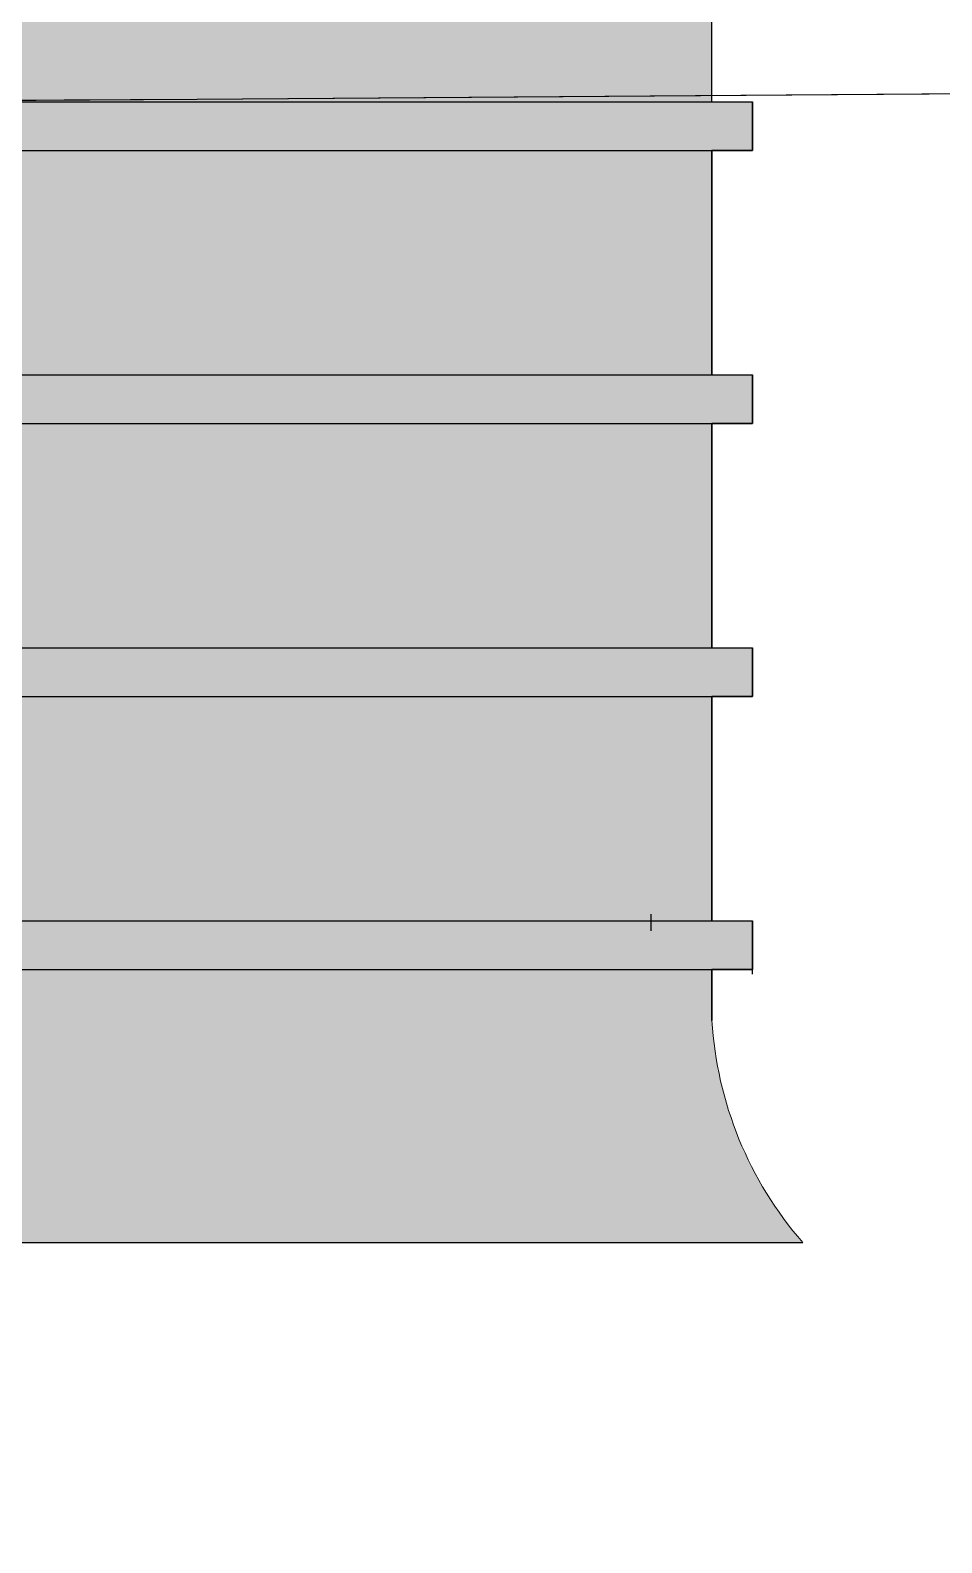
# Model space of a CAD drawing. Header units: metres. Extents: x 668617 to 675126, y 2286318 to 2293677.
# Drawn here: x 668979.78 to 668983.77, y 2287191.65 to 2287198.26 of the extents above; entities that cross this region are included whole.
import ezdxf

# ---------------------------------------------------------------- set-up
doc = ezdxf.new("R2010")
doc.units = ezdxf.units.M
doc.header["$MEASUREMENT"] = 0
for name, color, linetype in [('DMTG-PB-LOTIFICACION', 253, 'Continuous'), ('DMTG-PB-MANZANAS', 251, 'Continuous'), ('TRAFITAMBO PLASTICO', 7, 'Continuous')]:
    doc.layers.add(name, color=color, linetype=linetype)
doc.layers.add('dp_Fondo del tablero', color=7, linetype='Continuous', lineweight=0, true_color=0xf05123)
doc.layers.add('dp_Pictograma y filete', color=7, linetype='Continuous', lineweight=0, true_color=0x000000)

# ---------------------------------------------------------------- blocks, each defined once
blk = doc.blocks.new('tambo_SCT')
at = {"layer": 'dp_Fondo del tablero'}
h = blk.add_hatch(color=256, dxfattribs=at)
h.paths.add_polyline_path([(37.539, 39.891), (37.539, 49.043), (3.174, 49.043), (3.174, 39.891)])
h.paths.add_polyline_path([(38.957, 38.194), (38.957, 39.891), (1.756, 39.891), (1.756, 38.194)])
h.paths.add_polyline_path([(1.756, 30.342), (1.756, 28.646), (38.957, 28.646), (38.957, 30.342)])
h.paths.add_polyline_path([(37.539, 20.794), (37.539, 28.646), (3.174, 28.646), (3.174, 20.794)])
h.paths.add_polyline_path([(38.957, 19.097), (38.957, 20.794), (1.756, 20.794), (1.756, 19.097)])
h.paths.add_polyline_path([(1.756, 11.245), (1.756, 9.549), (38.957, 9.549), (38.957, 11.245)])
blk.add_hatch(color=256, dxfattribs=at).paths.add_polyline_path([(3.174, 9.549), (3.174, 9.347, -0.196465), (0, 0), (40.713, 0, -0.16513), (37.539, 7.765), (37.539, 9.549)])
at = {"layer": 'dp_Pictograma y filete', "true_color": 0xffffff}
h = blk.add_hatch(color=7, dxfattribs=at)
h.paths.add_polyline_path([(3.174, 38.194), (3.174, 30.342), (37.539, 30.342), (37.539, 38.194)])
h.paths.add_polyline_path([(3.174, 19.097), (3.174, 11.245), (37.539, 11.245), (37.539, 19.097)])
at = {"layer": 'dp_Pictograma y filete', "lineweight": -3}
for p, q in [((37.539, 39.891), (37.539, 49.043)), ((1.756, 39.891), (38.957, 39.891)), ((38.957, 38.194), (38.957, 39.891)), ((38.957, 38.194), (38.957, 39.891)), ((1.756, 38.194), (38.957, 38.194)), ((1.756, 30.342), (38.957, 30.342)), ((38.957, 28.646), (38.957, 30.342)), ((38.957, 28.646), (38.957, 30.342)), ((1.756, 28.646), (38.957, 28.646)), ((1.756, 20.794), (38.957, 20.794)), ((38.957, 19.097), (38.957, 20.794)), ((38.957, 19.097), (38.957, 20.794)), ((1.756, 19.097), (38.957, 19.097)), ((1.756, 11.245), (38.957, 11.245)), ((35.418, 10.901), (35.418, 11.485)), ((38.957, 9.388), (38.957, 11.245)), ((38.957, 9.549), (38.957, 11.245)), ((1.756, 9.549), (38.957, 9.549)), ((0, 0), (40.713, 0))]:
    blk.add_line(p, q, dxfattribs=at)
for points in [[(37.539, 39.891), (38.957, 39.891), (38.957, 38.194), (37.539, 38.194)], [(37.539, 30.342), (37.539, 38.194)], [(37.539, 38.194), (37.539, 30.342)], [(37.539, 30.342), (38.957, 30.342), (38.957, 28.646), (37.539, 28.646)], [(37.539, 20.794), (37.539, 28.646)], [(37.539, 28.646), (37.539, 20.794)], [(37.539, 20.794), (38.957, 20.794), (38.957, 19.097), (37.539, 19.097)], [(37.539, 11.245), (37.539, 19.097)], [(37.539, 19.097), (37.539, 11.245)], [(37.539, 11.245), (38.957, 11.245), (38.957, 9.549), (37.539, 9.549)], [(37.539, 7.765), (37.539, 9.549)], [(37.539, 9.549), (37.539, 7.765)]]:
    blk.add_lwpolyline(points, dxfattribs=at)
at = {"layer": 'dp_Pictograma y filete'}
blk.add_arc((50.561, 8.556), 13.046, 183.4768, 220.9833, dxfattribs=at)

msp = doc.modelspace()

# ---------------------------------------------------------------- linework, layer by layer
at = {"layer": 'DMTG-PB-LOTIFICACION', "flags": 128}
for points in [[(668980.51131, 2287197.96296), (668990.61115, 2287198.03588)], [(668960.57153, 2287197.83823), (668980.51131, 2287197.96296)]]:
    msp.add_lwpolyline(points, dxfattribs=at)
at = {"layer": 'DMTG-PB-MANZANAS', "flags": 128}
msp.add_lwpolyline([(668950.6316, 2287197.78599), (668960.57153, 2287197.83823), (668980.51131, 2287197.96296), (668990.61115, 2287198.03588), (669005.69107, 2287198.10996), (669005.79363, 2287178.81953), (669005.84647, 2287168.8093), (669005.88996, 2287158.64902), (669005.95293, 2287148.60883), (669005.99521, 2287138.72857), (669006.05763, 2287128.81838), (669006.13737, 2287114.85809), (669006.20799, 2287098.35764), (668981.0784, 2287098.17085), (668960.97871, 2287098.02544), (668940.97907, 2287097.87045)], dxfattribs=at)

# ---------------------------------------------------------------- block references
at = {"layer": 'TRAFITAMBO PLASTICO', "xscale": 0.125, "yscale": 0.125, "zscale": 0.125}
msp.add_blockref('tambo_SCT', (668978.069, 2287192.96376), dxfattribs=at)

doc.saveas('drawing.dxf')
